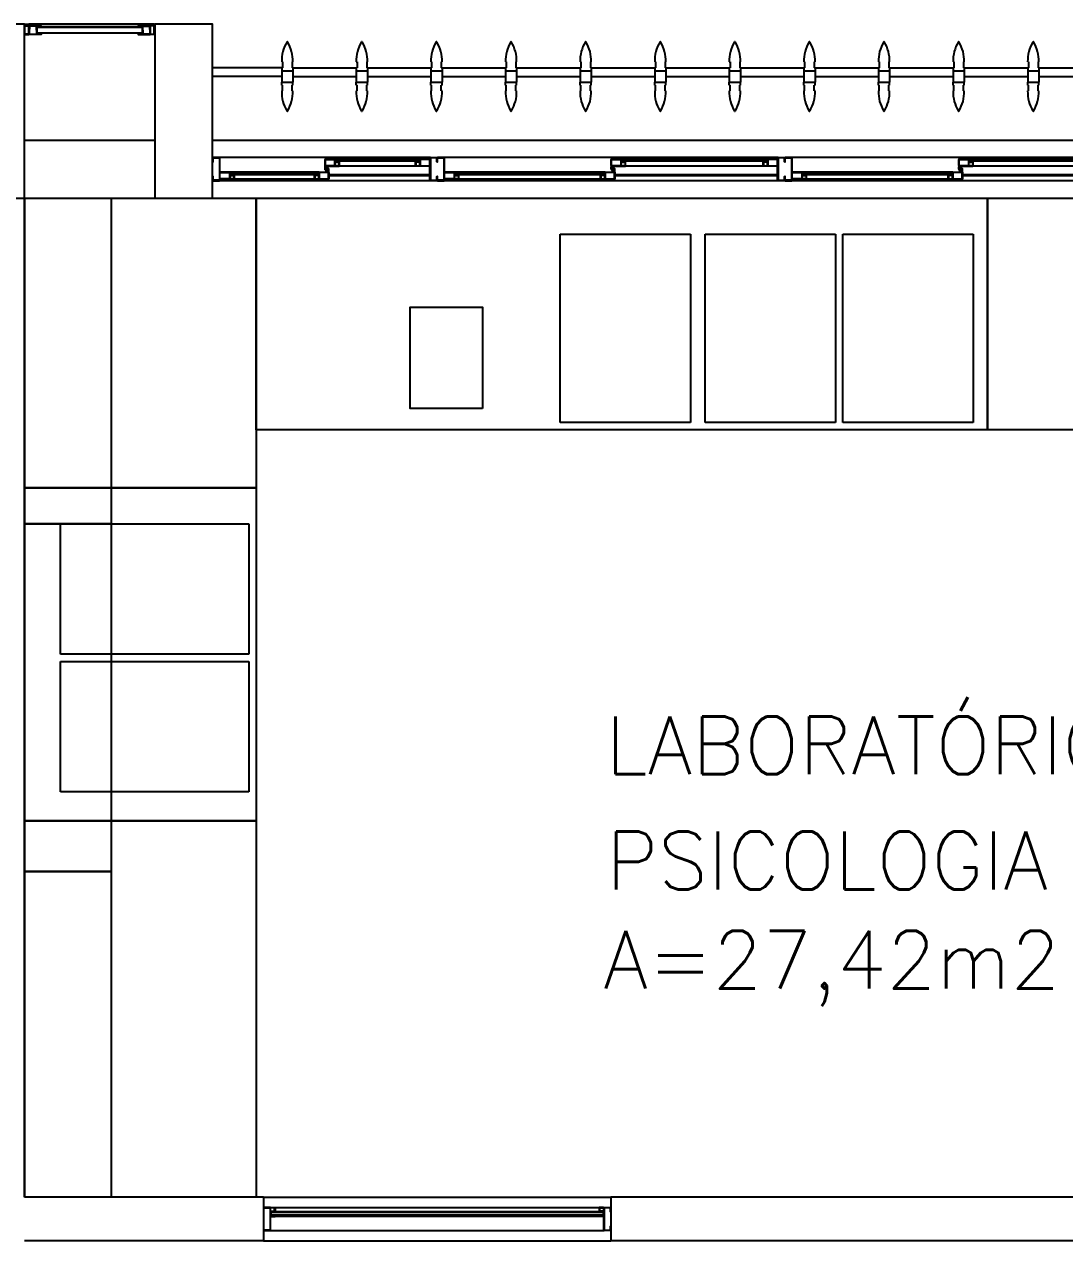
# Model space of a CAD drawing. Header units: millimetres. Extents: x 2128 to 2646, y 1972 to 2207.
# Drawn here: x 2310.811 to 2314.402, y 2021.765 to 2025.965 of the extents above; entities that cross this region are included whole.
import ezdxf

# ---------------------------------------------------------------- set-up
doc = ezdxf.new("R2010")
doc.units = ezdxf.units.MM
doc.linetypes.add('HIDDEN2', pattern=[4.7625, 3.175, -1.5875])
for name, color, linetype in [('AM-PROJEÇÃO', 1, 'HIDDEN2'), ('AR-ALV', 2, 'Continuous'), ('AR-ARMÁRIOINF', 1, 'Continuous'), ('AR-ARMÁRIOSUP', 1, 'Continuous'), ('AR-BANCADAS', 1, 'Continuous'), ('AR-BRISES', 1, 'Continuous'), ('AR-ESQ', 1, 'Continuous'), ('AR-ESTC', 3, 'Continuous'), ('AR-LAY-OUT-EQUIPAMENTOS', 1, 'Continuous'), ('BC- VISTA', 1, 'Continuous'), ('BR-PAINEL', 1, 'Continuous'), ('BR-SUPORTE', 1, 'Continuous'), ('DT-ESQ-BAGUETE-C', 1, 'Continuous'), ('DT-ESQ-BAGUETE-V', 1, 'Continuous'), ('DT-ESQ-CHAPA DOBRADA-V', 1, 'Continuous'), ('DT-ESQ-MARCO-V', 1, 'Continuous'), ('DT-ESQ-PERFIL CADEIRA-C', 2, 'Continuous'), ('DT-ESQ-PERFIL CADEIRA-V', 2, 'Continuous'), ('DT-ESQ-PERFIL U SIMPLES-C', 2, 'Continuous'), ('DT-ESQ-PERFIL U-C', 2, 'Continuous'), ('DT-ESQ-PERFIL U-V', 1, 'Continuous'), ('DT-ESQ-VENEZIANA-C', 1, 'Continuous'), ('DT-ESQ-VENEZIANA-V', 1, 'Continuous'), ('DT-ESQ-VIDRO-C', 2, 'Continuous'), ('DT-TXTMOD', 1, 'Continuous'), ('TEXTO', 2, 'Continuous'), ('Área', 2, 'Continuous')]:
    doc.layers.add(name, color=color, linetype=linetype)
doc.styles.add('S10', font='simplex.shx', dxfattribs={"height": 0.1})
doc.styles.add('UNB-100', font='simplex.shx', dxfattribs={"height": 0.2})

# ---------------------------------------------------------------- blocks, each defined once
blk = doc.blocks.new('PS3')
at = {"layer": 'AM-PROJEÇÃO'}
blk.add_lwpolyline([(0.3, 0), (0.3, -1.125), (0, -1.125), (0, 0)], close=True, dxfattribs=at)
blk = doc.blocks.new('PS4')
at = {"layer": 'AM-PROJEÇÃO'}
blk.add_lwpolyline([(0.3, 0), (0.3, -1.2), (0, -1.2), (0, 0)], close=True, dxfattribs=at)
blk = doc.blocks.new('BCP10')
at = {"layer": 'BC- VISTA'}
blk.add_lwpolyline([(0.8, 0), (0.8, -1.15), (0, -1.15), (0, 0)], close=True, dxfattribs=at)
blk = doc.blocks.new('BCP07')
at = {"layer": 'BC- VISTA'}
blk.add_lwpolyline([(0.8, 0), (0.8, -1), (0, -1), (0, 0)], close=True, dxfattribs=at)
blk = doc.blocks.new('BCP12')
at = {"layer": 'BC- VISTA'}
blk.add_lwpolyline([(0.8, 0), (0.8, -1.3), (0, -1.3), (0, 0)], close=True, dxfattribs=at)
blk = doc.blocks.new('AIRG1')
at = {"layer": 'AM-PROJEÇÃO'}
blk.add_lwpolyline([(0, 0), (0.45, 0), (0.45, -0.65), (0, -0.65)], close=True, dxfattribs=at)
blk = doc.blocks.new('BCP17')
at = {"layer": 'BC- VISTA'}
blk.add_lwpolyline([(0.8, 0), (0.8, -2.325), (0, -2.325), (0, 0)], close=True, dxfattribs=at)
blk = doc.blocks.new('BCP19')
at = {"layer": 'BC- VISTA'}
blk.add_lwpolyline([(0.8, 0), (0.8, -2.525), (0, -2.525), (0, 0)], close=True, dxfattribs=at)
blk = doc.blocks.new('EF40-P')
at = {"layer": 'DT-ESQ-BAGUETE-C', "ltscale": 0.1}
for points in [[(2.61, -0.08), (2.5965, -0.08), (2.5965, -0.0785), (2.6095, -0.0785, 0.414214), (2.61, -0.078), (2.61, -0.067, 0.414214), (2.6095, -0.0665), (2.5965, -0.0665), (2.5965, -0.065), (2.61, -0.065, -0.414214), (2.6115, -0.0665), (2.6115, -0.0785, -0.414214)], [(3.1015, -0.08), (3.115, -0.08), (3.115, -0.0785), (3.102, -0.0785, -0.414214), (3.1015, -0.078), (3.1015, -0.067, -0.414214), (3.102, -0.0665), (3.115, -0.0665), (3.115, -0.065), (3.1015, -0.065, 0.414214), (3.1, -0.0665), (3.1, -0.0785, 0.414214)], [(3.81, -0.08), (3.7965, -0.08), (3.7965, -0.0785), (3.8095, -0.0785, 0.414214), (3.81, -0.078), (3.81, -0.067, 0.414214), (3.8095, -0.0665), (3.7965, -0.0665), (3.7965, -0.065), (3.81, -0.065, -0.414214), (3.8115, -0.0665), (3.8115, -0.0785, -0.414214)], [(4.3015, -0.08), (4.315, -0.08), (4.315, -0.0785), (4.302, -0.0785, -0.414214), (4.3015, -0.078), (4.3015, -0.067, -0.414214), (4.302, -0.0665), (4.315, -0.0665), (4.315, -0.065), (4.3015, -0.065, 0.414214), (4.3, -0.0665), (4.3, -0.0785, 0.414214)], [(4.7975, -0.08), (4.784, -0.08), (4.784, -0.0785), (4.797, -0.0785, 0.414214), (4.7975, -0.078), (4.7975, -0.067, 0.414214), (4.797, -0.0665), (4.784, -0.0665), (4.784, -0.065), (4.7975, -0.065, -0.414214), (4.799, -0.0665), (4.799, -0.0785, -0.414214)], [(5.0765, -0.08), (5.09, -0.08), (5.09, -0.0785), (5.077, -0.0785, -0.414214), (5.0765, -0.078), (5.0765, -0.067, -0.414214), (5.077, -0.0665), (5.09, -0.0665), (5.09, -0.065), (5.0765, -0.065, 0.414214), (5.075, -0.0665), (5.075, -0.0785, 0.414214)], [(2.5265, -0.125), (2.54, -0.125), (2.54, -0.1235), (2.527, -0.1235, -0.414214), (2.5265, -0.123), (2.5265, -0.112, -0.414214), (2.527, -0.1115), (2.54, -0.1115), (2.54, -0.11), (2.5265, -0.11, 0.414214), (2.525, -0.1115), (2.525, -0.1235, 0.414214)], [(3.2485, -0.125), (3.235, -0.125), (3.235, -0.1235), (3.248, -0.1235, 0.414214), (3.2485, -0.123), (3.2485, -0.112, 0.414214), (3.248, -0.1115), (3.235, -0.1115), (3.235, -0.11), (3.2485, -0.11, -0.414214), (3.25, -0.1115), (3.25, -0.1235, -0.414214)], [(3.7265, -0.125), (3.74, -0.125), (3.74, -0.1235), (3.727, -0.1235, -0.414214), (3.7265, -0.123), (3.7265, -0.112, -0.414214), (3.727, -0.1115), (3.74, -0.1115), (3.74, -0.11), (3.7265, -0.11, 0.414214), (3.725, -0.1115), (3.725, -0.1235, 0.414214)], [(4.4485, -0.125), (4.435, -0.125), (4.435, -0.1235), (4.448, -0.1235, 0.414214), (4.4485, -0.123), (4.4485, -0.112, 0.414214), (4.448, -0.1115), (4.435, -0.1115), (4.435, -0.11), (4.4485, -0.11, -0.414214), (4.45, -0.1115), (4.45, -0.1235, -0.414214)], [(4.714, -0.125), (4.7275, -0.125), (4.7275, -0.1235), (4.7145, -0.1235, -0.414214), (4.714, -0.123), (4.714, -0.112, -0.414214), (4.7145, -0.1115), (4.7275, -0.1115), (4.7275, -0.11), (4.714, -0.11, 0.414214), (4.7125, -0.1115), (4.7125, -0.1235, 0.414214)]]:
    blk.add_lwpolyline(points, format="xyb", close=True, dxfattribs=at)
at = {"layer": 'DT-ESQ-BAGUETE-V', "ltscale": 0.1}
for p, q in [((2.61, -0.065), (3.1015, -0.065)), ((3.81, -0.065), (4.3015, -0.065)), ((4.7975, -0.065), (5.0765, -0.065)), ((2.0485, -0.11), (2.5265, -0.11)), ((3.2485, -0.11), (3.7265, -0.11)), ((4.4485, -0.11), (4.714, -0.11))]:
    blk.add_line(p, q, dxfattribs=at)
at = {"layer": 'DT-ESQ-CHAPA DOBRADA-V', "ltscale": 0.1}
for p, q in [((2, -0.077), (2.5615, -0.077)), ((2, -0.08), (2.5615, -0.08)), ((3.2, -0.077), (3.7615, -0.077)), ((3.2, -0.08), (3.7615, -0.08)), ((4.4, -0.077), (4.749, -0.077)), ((4.4, -0.08), (4.749, -0.08))]:
    blk.add_line(p, q, dxfattribs=at)
at = {"layer": 'DT-ESQ-PERFIL CADEIRA-C', "ltscale": 0.1}
for p, q in [((2.5635, -0.0885), (2.61, -0.0885)), ((3.15, -0.0885), (3.1015, -0.0885)), ((3.7635, -0.0885), (3.81, -0.0885)), ((4.35, -0.0885), (4.3015, -0.0885)), ((4.751, -0.0885), (4.7975, -0.0885)), ((5.125, -0.0885), (5.0765, -0.0885)), ((2.573, -0.1335), (2.5265, -0.1335)), ((3.2, -0.1335), (3.2485, -0.1335)), ((3.773, -0.1335), (3.7265, -0.1335)), ((4.4, -0.1335), (4.4485, -0.1335)), ((4.7605, -0.1335), (4.714, -0.1335))]:
    blk.add_line(p, q, dxfattribs=at)
for points in [[(2.61, -0.087, -1), (2.61, -0.09), (2.5635, -0.09, -0.414214), (2.5615, -0.088), (2.5615, -0.067, -0.414214), (2.5635, -0.065), (2.595, -0.065, -0.414214), (2.5965, -0.0665), (2.5965, -0.087)], [(2.5965, -0.0885, -0.198913), (2.5954, -0.0881, -0.198913), (2.595, -0.087), (2.595, -0.067, 0.414214), (2.5945, -0.0665), (2.5635, -0.0665, 0.414214), (2.563, -0.067), (2.563, -0.088, 0.414214), (2.5635, -0.0885)], [(3.1015, -0.09), (3.15, -0.09), (3.15, -0.0885), (3.115, -0.0885, 0.198912), (3.1161, -0.0881, 0.198913), (3.1165, -0.087), (3.1165, -0.067, -0.414214), (3.117, -0.0665), (3.15, -0.0665), (3.15, -0.065), (3.1165, -0.065, 0.414214), (3.115, -0.0665), (3.115, -0.0785), (3.115, -0.08), (3.115, -0.087), (3.1015, -0.087, 1)], [(3.81, -0.087, -1), (3.81, -0.09), (3.7635, -0.09, -0.414214), (3.7615, -0.088), (3.7615, -0.067, -0.414214), (3.7635, -0.065), (3.795, -0.065, -0.414214), (3.7965, -0.0665), (3.7965, -0.087)], [(3.7965, -0.0885, -0.198913), (3.7954, -0.0881, -0.198913), (3.795, -0.087), (3.795, -0.067, 0.414214), (3.7945, -0.0665), (3.7635, -0.0665, 0.414214), (3.763, -0.067), (3.763, -0.088, 0.414214), (3.7635, -0.0885)], [(4.3015, -0.09), (4.35, -0.09), (4.35, -0.0885), (4.315, -0.0885, 0.198912), (4.3161, -0.0881, 0.198913), (4.3165, -0.087), (4.3165, -0.067, -0.414214), (4.317, -0.0665), (4.35, -0.0665), (4.35, -0.065), (4.3165, -0.065, 0.414214), (4.315, -0.0665), (4.315, -0.0785), (4.315, -0.08), (4.315, -0.087), (4.3015, -0.087, 1)], [(4.7975, -0.087, -1), (4.7975, -0.09), (4.751, -0.09, -0.414214), (4.749, -0.088), (4.749, -0.067, -0.414214), (4.751, -0.065), (4.7825, -0.065, -0.414214), (4.784, -0.0665), (4.784, -0.087)], [(4.784, -0.0885, -0.198913), (4.7829, -0.0881, -0.198913), (4.7825, -0.087), (4.7825, -0.067, 0.414214), (4.782, -0.0665), (4.751, -0.0665, 0.414214), (4.7505, -0.067), (4.7505, -0.088, 0.414214), (4.751, -0.0885)], [(5.0765, -0.09), (5.125, -0.09), (5.125, -0.0885), (5.09, -0.0885, 0.198912), (5.0911, -0.0881, 0.198913), (5.0915, -0.087), (5.0915, -0.067, -0.414214), (5.092, -0.0665), (5.125, -0.0665), (5.125, -0.065), (5.0915, -0.065, 0.414214), (5.09, -0.0665), (5.09, -0.0785), (5.09, -0.08), (5.09, -0.087), (5.0765, -0.087, 1)], [(2.5265, -0.132, 1), (2.5265, -0.135), (2.573, -0.135, 0.414214), (2.575, -0.133), (2.575, -0.112, 0.414214), (2.573, -0.11), (2.5415, -0.11, 0.414214), (2.54, -0.1115), (2.54, -0.132)], [(2.54, -0.1335, 0.198913), (2.5411, -0.1331, 0.198913), (2.5415, -0.132), (2.5415, -0.112, -0.414214), (2.542, -0.1115), (2.573, -0.1115, -0.414214), (2.5735, -0.112), (2.5735, -0.133, -0.414214), (2.573, -0.1335)], [(3.2485, -0.135), (3.2, -0.135), (3.2, -0.1335), (3.235, -0.1335, -0.198912), (3.2339, -0.1331, -0.198913), (3.2335, -0.132), (3.2335, -0.112, 0.414214), (3.233, -0.1115), (3.2, -0.1115), (3.2, -0.11), (3.2335, -0.11, -0.414214), (3.235, -0.1115), (3.235, -0.1235), (3.235, -0.125), (3.235, -0.132), (3.2485, -0.132, -1)], [(3.7265, -0.132, 1), (3.7265, -0.135), (3.773, -0.135, 0.414214), (3.775, -0.133), (3.775, -0.112, 0.414214), (3.773, -0.11), (3.7415, -0.11, 0.414214), (3.74, -0.1115), (3.74, -0.132)], [(3.74, -0.1335, 0.198913), (3.7411, -0.1331, 0.198913), (3.7415, -0.132), (3.7415, -0.112, -0.414214), (3.742, -0.1115), (3.773, -0.1115, -0.414214), (3.7735, -0.112), (3.7735, -0.133, -0.414214), (3.773, -0.1335)], [(4.4485, -0.135), (4.4, -0.135), (4.4, -0.1335), (4.435, -0.1335, -0.198912), (4.4339, -0.1331, -0.198913), (4.4335, -0.132), (4.4335, -0.112, 0.414214), (4.433, -0.1115), (4.4, -0.1115), (4.4, -0.11), (4.4335, -0.11, -0.414214), (4.435, -0.1115), (4.435, -0.1235), (4.435, -0.125), (4.435, -0.132), (4.4485, -0.132, -1)], [(4.714, -0.132, 1), (4.714, -0.135), (4.7605, -0.135, 0.414214), (4.7625, -0.133), (4.7625, -0.112, 0.414214), (4.7605, -0.11), (4.729, -0.11, 0.414214), (4.7275, -0.1115), (4.7275, -0.132)], [(4.7275, -0.1335, 0.198913), (4.7286, -0.1331, 0.198913), (4.729, -0.132), (4.729, -0.112, -0.414214), (4.7295, -0.1115), (4.7605, -0.1115, -0.414214), (4.761, -0.112), (4.761, -0.133, -0.414214), (4.7605, -0.1335)]]:
    blk.add_lwpolyline(points, format="xyb", close=True, dxfattribs=at)
at = {"layer": 'DT-ESQ-PERFIL CADEIRA-V', "ltscale": 0.1}
for p, q in [((2.595, -0.09), (3.1015, -0.09)), ((3.795, -0.09), (4.3015, -0.09)), ((4.7825, -0.09), (5.0765, -0.09)), ((2.0485, -0.135), (2.5265, -0.135)), ((3.2485, -0.135), (3.7265, -0.135)), ((4.4485, -0.135), (4.714, -0.135))]:
    blk.add_line(p, q, dxfattribs=at)
at = {"layer": 'DT-ESQ-PERFIL U SIMPLES-C', "ltscale": 0.1}
for points in [[(2.5635, -0.102), (2.5715, -0.102), (2.5715, -0.1005), (2.5635, -0.1005, -0.414214), (2.563, -0.1), (2.563, -0.092, -0.414214), (2.5635, -0.0915), (2.5715, -0.0915), (2.5715, -0.09), (2.5635, -0.09, 0.414214), (2.5615, -0.092), (2.5615, -0.1, 0.414214)], [(2.573, -0.098), (2.565, -0.098), (2.565, -0.0995), (2.573, -0.0995, -0.414214), (2.5735, -0.1), (2.5735, -0.108, -0.414214), (2.573, -0.1085), (2.565, -0.1085), (2.565, -0.11), (2.573, -0.11, 0.414214), (2.575, -0.108), (2.575, -0.1, 0.414214)], [(3.7635, -0.102), (3.7715, -0.102), (3.7715, -0.1005), (3.7635, -0.1005, -0.414214), (3.763, -0.1), (3.763, -0.092, -0.414214), (3.7635, -0.0915), (3.7715, -0.0915), (3.7715, -0.09), (3.7635, -0.09, 0.414214), (3.7615, -0.092), (3.7615, -0.1, 0.414214)], [(3.773, -0.098), (3.765, -0.098), (3.765, -0.0995), (3.773, -0.0995, -0.414214), (3.7735, -0.1), (3.7735, -0.108, -0.414214), (3.773, -0.1085), (3.765, -0.1085), (3.765, -0.11), (3.773, -0.11, 0.414214), (3.775, -0.108), (3.775, -0.1, 0.414214)], [(4.751, -0.102), (4.759, -0.102), (4.759, -0.1005), (4.751, -0.1005, -0.414214), (4.7505, -0.1), (4.7505, -0.092, -0.414214), (4.751, -0.0915), (4.759, -0.0915), (4.759, -0.09), (4.751, -0.09, 0.414214), (4.749, -0.092), (4.749, -0.1, 0.414214)], [(4.7605, -0.098), (4.7525, -0.098), (4.7525, -0.0995), (4.7605, -0.0995, -0.414214), (4.761, -0.1), (4.761, -0.108, -0.414214), (4.7605, -0.1085), (4.7525, -0.1085), (4.7525, -0.11), (4.7605, -0.11, 0.414214), (4.7625, -0.108), (4.7625, -0.1, 0.414214)]]:
    blk.add_lwpolyline(points, format="xyb", close=True, dxfattribs=at)
at = {"layer": 'DT-ESQ-PERFIL U-C', "ltscale": 0.1}
for points in [[(3.175, -0.0615, 0.414214), (3.1735, -0.06), (3.1515, -0.06, 0.414214), (3.15, -0.0615), (3.15, -0.1385, 0.414214), (3.1515, -0.14), (3.1735, -0.14, 0.414214), (3.175, -0.1385), (3.175, -0.125), (3.1735, -0.125), (3.1735, -0.138, -0.414214), (3.173, -0.1385), (3.152, -0.1385, -0.414214), (3.1515, -0.138), (3.1515, -0.062, -0.414214), (3.152, -0.0615), (3.173, -0.0615, -0.414214), (3.1735, -0.062), (3.1735, -0.075), (3.175, -0.075)], [(3.175, -0.0615, -0.414214), (3.1765, -0.06), (3.1985, -0.06, -0.414214), (3.2, -0.0615), (3.2, -0.1385, -0.414214), (3.1985, -0.14), (3.1765, -0.14, -0.414214), (3.175, -0.1385), (3.175, -0.125), (3.1765, -0.125), (3.1765, -0.138, 0.414214), (3.177, -0.1385), (3.198, -0.1385, 0.414214), (3.1985, -0.138), (3.1985, -0.062, 0.414214), (3.198, -0.0615), (3.177, -0.0615, 0.414214), (3.1765, -0.062), (3.1765, -0.075), (3.175, -0.075)], [(4.375, -0.0615, 0.414214), (4.3735, -0.06), (4.3515, -0.06, 0.414214), (4.35, -0.0615), (4.35, -0.1385, 0.414214), (4.3515, -0.14), (4.3735, -0.14, 0.414214), (4.375, -0.1385), (4.375, -0.125), (4.3735, -0.125), (4.3735, -0.138, -0.414214), (4.373, -0.1385), (4.352, -0.1385, -0.414214), (4.3515, -0.138), (4.3515, -0.062, -0.414214), (4.352, -0.0615), (4.373, -0.0615, -0.414214), (4.3735, -0.062), (4.3735, -0.075), (4.375, -0.075)], [(4.375, -0.0615, -0.414214), (4.3765, -0.06), (4.3985, -0.06, -0.414214), (4.4, -0.0615), (4.4, -0.1385, -0.414214), (4.3985, -0.14), (4.3765, -0.14, -0.414214), (4.375, -0.1385), (4.375, -0.125), (4.3765, -0.125), (4.3765, -0.138, 0.414214), (4.377, -0.1385), (4.398, -0.1385, 0.414214), (4.3985, -0.138), (4.3985, -0.062, 0.414214), (4.398, -0.0615), (4.377, -0.0615, 0.414214), (4.3765, -0.062), (4.3765, -0.075), (4.375, -0.075)], [(5.15, -0.0615, 0.414214), (5.1485, -0.06), (5.1265, -0.06, 0.414214), (5.125, -0.0615), (5.125, -0.1385, 0.414214), (5.1265, -0.14), (5.1485, -0.14, 0.414214), (5.15, -0.1385), (5.15, -0.125), (5.1485, -0.125), (5.1485, -0.138, -0.414214), (5.148, -0.1385), (5.127, -0.1385, -0.414214), (5.1265, -0.138), (5.1265, -0.062, -0.414214), (5.127, -0.0615), (5.148, -0.0615, -0.414214), (5.1485, -0.062), (5.1485, -0.075), (5.15, -0.075)]]:
    blk.add_lwpolyline(points, format="xyb", close=True, dxfattribs=at)
at = {"layer": 'DT-ESQ-PERFIL U-V', "ltscale": 0.1}
for p, q in [((1.9985, -0.06), (3.1515, -0.06)), ((3.1985, -0.06), (4.3515, -0.06)), ((4.3985, -0.06), (5.1265, -0.06)), ((1.9985, -0.14), (3.1515, -0.14)), ((3.1985, -0.14), (4.3515, -0.14)), ((4.3985, -0.14), (5.1265, -0.14))]:
    blk.add_line(p, q, dxfattribs=at)
at = {"layer": 'DT-ESQ-VIDRO-C', "ltscale": 0.1}
for points in [[(3.1125, -0.085), (3.1125, -0.082), (2.599, -0.082), (2.599, -0.085)], [(4.3125, -0.085), (4.3125, -0.082), (3.799, -0.082), (3.799, -0.085)], [(5.0875, -0.085), (5.0875, -0.082), (4.7865, -0.082), (4.7865, -0.085)], [(2.038, -0.13), (2.038, -0.127), (2.537, -0.127), (2.537, -0.13)], [(3.238, -0.13), (3.238, -0.127), (3.737, -0.127), (3.737, -0.13)], [(4.438, -0.13), (4.438, -0.127), (4.7245, -0.127), (4.7245, -0.13)]]:
    blk.add_lwpolyline(points, close=True, dxfattribs=at)
at = {"layer": 'DT-TXTMOD', "ltscale": 0.1, "style": 'S10', "flags": 3}
for tag, p in [('M01', (0.025, -0.28)), ('M02', (0.3253, -0.28)), ('M03', (0.627, -0.28)), ('M04', (0.9288, -0.28)), ('M05', (1.2306, -0.28)), ('M06', (1.5323, -0.28)), ('M07', (1.8341, -0.28)), ('M08', (2.1359, -0.28)), ('M09', (2.4376, -0.28)), ('M10', (2.7394, -0.28)), ('M11', (3.0412, -0.28)), ('M12', (3.3429, -0.28)), ('M13', (3.6447, -0.28)), ('M14', (3.9464, -0.28)), ('M15', (4.2482, -0.28)), ('M16', (4.55, -0.28)), ('M17', (4.8517, -0.28))]:
    blk.add_attdef(tag, p, '', height=0.1, dxfattribs=at)
blk = doc.blocks.new('EF05-P')
at = {"layer": 'DT-ESQ-BAGUETE-C', "ltscale": 0.1}
for points in [[(0.039, -0.05), (0.0255, -0.05), (0.0255, -0.0485), (0.039, -0.0485), (0.039, -0.0365), (0.0255, -0.0365), (0.0255, -0.035), (0.039, -0.035, -0.414214), (0.0405, -0.0365), (0.0405, -0.0485, -0.414214)], [(1.161, -0.05), (1.1745, -0.05), (1.1745, -0.0485), (1.161, -0.0485), (1.161, -0.0365), (1.1745, -0.0365), (1.1745, -0.035), (1.161, -0.035, 0.414214), (1.1595, -0.0365), (1.1595, -0.0485, 0.414214)]]:
    blk.add_lwpolyline(points, format="xyb", close=True, dxfattribs=at)
at = {"layer": 'DT-ESQ-BAGUETE-V', "ltscale": 0.1}
blk.add_line((1.161, -0.05), (0.039, -0.05), dxfattribs=at)
at = {"layer": 'DT-ESQ-CHAPA DOBRADA-V', "ltscale": 0.1}
blk.add_line((1.16, -0.067), (0.04, -0.067), dxfattribs=at)
at = {"layer": 'DT-ESQ-MARCO-V', "ltscale": 0.1}
for p, q in [((0.0235, -0.035), (1.1765, -0.035)), ((0.0235, -0.115), (1.1765, -0.115))]:
    blk.add_line(p, q, dxfattribs=at)
at = {"layer": 'DT-ESQ-PERFIL U-C', "ltscale": 0.1}
for points in [[(0.025, -0.0655), (0.025, -0.0655, 0.414214), (0.0235, -0.067), (0.0235, -0.1135), (0.0015, -0.1135), (0.0015, -0.1), (0, -0.1), (0, -0.1135, 0.414214), (0.0015, -0.115), (0.0235, -0.115, 0.414214), (0.025, -0.1135), (0.025, -0.067), (0.04, -0.067, 1), (0.04, -0.064), (0.025, -0.064), (0.025, -0.0365, 0.414214), (0.0235, -0.035), (0.0015, -0.035, 0.414214), (0, -0.0365), (0, -0.05), (0.0015, -0.05), (0.0015, -0.0365), (0.0235, -0.0365), (0.0235, -0.064, 0.414214), (0.025, -0.0655), (0.04, -0.0655)], [(1.175, -0.0655), (1.175, -0.0655, -0.414214), (1.1765, -0.067), (1.1765, -0.1135), (1.1985, -0.1135), (1.1985, -0.1), (1.2, -0.1), (1.2, -0.1135, -0.414214), (1.1985, -0.115), (1.1765, -0.115, -0.414214), (1.175, -0.1135), (1.175, -0.067), (1.16, -0.067, -1), (1.16, -0.064), (1.175, -0.064), (1.175, -0.0365, -0.414214), (1.1765, -0.035), (1.1985, -0.035, -0.414214), (1.2, -0.0365), (1.2, -0.05), (1.1985, -0.05), (1.1985, -0.0365), (1.1765, -0.0365), (1.1765, -0.064, -0.414214), (1.175, -0.0655), (1.16, -0.0655)]]:
    blk.add_lwpolyline(points, format="xyb", dxfattribs=at)
at = {"layer": 'DT-ESQ-VIDRO-C', "ltscale": 0.1}
blk.add_lwpolyline([(0.027, -0.062), (0.027, -0.052), (1.173, -0.052), (1.173, -0.062)], close=True, dxfattribs=at)
at = {"layer": 'DT-TXTMOD', "ltscale": 0.1, "style": 'S10', "flags": 3}
blk.add_attdef('EF05', (0.05, 0), '', height=0.1, dxfattribs=at)
blk = doc.blocks.new('BR-MODULO8')
at = {"layer": 'BR-PAINEL'}
for p, q in [((-4.9117, 0.27), (-4.9092, 0.27)), ((-4.9092, 0.27), (-4.9092, 0.25)), ((-4.8758, 0.27), (-4.8758, 0.25)), ((-4.8733, 0.27), (-4.8758, 0.27)), ((-4.6542, 0.27), (-4.6517, 0.27)), ((-4.6517, 0.27), (-4.6517, 0.25)), ((-4.6183, 0.27), (-4.6183, 0.25)), ((-4.6158, 0.27), (-4.6183, 0.27)), ((-4.3967, 0.27), (-4.3942, 0.27)), ((-4.3942, 0.27), (-4.3942, 0.25)), ((-4.3608, 0.27), (-4.3608, 0.25)), ((-4.3583, 0.27), (-4.3608, 0.27)), ((-4.1392, 0.27), (-4.1367, 0.27)), ((-4.1367, 0.27), (-4.1367, 0.25)), ((-4.1033, 0.27), (-4.1033, 0.25)), ((-4.1008, 0.27), (-4.1033, 0.27)), ((-3.8817, 0.27), (-3.8792, 0.27)), ((-3.8792, 0.27), (-3.8792, 0.25)), ((-3.8458, 0.27), (-3.8458, 0.25)), ((-3.8433, 0.27), (-3.8458, 0.27)), ((-3.6242, 0.27), (-3.6217, 0.27)), ((-3.6217, 0.27), (-3.6217, 0.25)), ((-3.5883, 0.27), (-3.5883, 0.25)), ((-3.5858, 0.27), (-3.5883, 0.27)), ((-3.3667, 0.27), (-3.3642, 0.27)), ((-3.3642, 0.27), (-3.3642, 0.25)), ((-3.3308, 0.27), (-3.3308, 0.25)), ((-3.3283, 0.27), (-3.3308, 0.27)), ((-3.1092, 0.27), (-3.1067, 0.27)), ((-3.1067, 0.27), (-3.1067, 0.25)), ((-3.0733, 0.27), (-3.0733, 0.25)), ((-3.0708, 0.27), (-3.0733, 0.27)), ((-2.8517, 0.27), (-2.8492, 0.27)), ((-2.8492, 0.27), (-2.8492, 0.25)), ((-2.8158, 0.27), (-2.8158, 0.25)), ((-2.8133, 0.27), (-2.8158, 0.27)), ((-2.5942, 0.27), (-2.5917, 0.27)), ((-2.5917, 0.27), (-2.5917, 0.25)), ((-2.5583, 0.27), (-2.5583, 0.25)), ((-2.5558, 0.27), (-2.5583, 0.27)), ((-2.3367, 0.27), (-2.3342, 0.27)), ((-2.3342, 0.27), (-2.3342, 0.25)), ((-2.3008, 0.27), (-2.3008, 0.25)), ((-2.2983, 0.27), (-2.3008, 0.27)), ((-4.9117, 0.25), (-4.9117, 0.24)), ((-4.9117, 0.25), (-4.9092, 0.25)), ((-4.9117, 0.24), (-4.8733, 0.24)), ((-4.9117, 0.24), (-4.9117, 0.2)), ((-4.8733, 0.25), (-4.8758, 0.25)), ((-4.8733, 0.25), (-4.8733, 0.24)), ((-4.8733, 0.24), (-4.8733, 0.2)), ((-4.6542, 0.25), (-4.6542, 0.24)), ((-4.6542, 0.25), (-4.6517, 0.25)), ((-4.6542, 0.24), (-4.6158, 0.24)), ((-4.6542, 0.24), (-4.6542, 0.2)), ((-4.6158, 0.25), (-4.6183, 0.25)), ((-4.6158, 0.25), (-4.6158, 0.24)), ((-4.6158, 0.24), (-4.6158, 0.2)), ((-4.3967, 0.25), (-4.3967, 0.24)), ((-4.3967, 0.25), (-4.3942, 0.25)), ((-4.3967, 0.24), (-4.3583, 0.24)), ((-4.3967, 0.24), (-4.3967, 0.2)), ((-4.3583, 0.25), (-4.3608, 0.25)), ((-4.3583, 0.25), (-4.3583, 0.24)), ((-4.3583, 0.24), (-4.3583, 0.2)), ((-4.1392, 0.25), (-4.1392, 0.24)), ((-4.1392, 0.25), (-4.1367, 0.25)), ((-4.1392, 0.24), (-4.1008, 0.24)), ((-4.1392, 0.24), (-4.1392, 0.2)), ((-4.1008, 0.25), (-4.1033, 0.25)), ((-4.1008, 0.25), (-4.1008, 0.24)), ((-4.1008, 0.24), (-4.1008, 0.2)), ((-3.8817, 0.25), (-3.8817, 0.24)), ((-3.8817, 0.25), (-3.8792, 0.25)), ((-3.8817, 0.24), (-3.8433, 0.24)), ((-3.8817, 0.24), (-3.8817, 0.2)), ((-3.8433, 0.25), (-3.8458, 0.25)), ((-3.8433, 0.25), (-3.8433, 0.24)), ((-3.8433, 0.24), (-3.8433, 0.2)), ((-3.6242, 0.25), (-3.6242, 0.24)), ((-3.6242, 0.25), (-3.6217, 0.25)), ((-3.6242, 0.24), (-3.5858, 0.24)), ((-3.6242, 0.24), (-3.6242, 0.2)), ((-3.5858, 0.25), (-3.5883, 0.25)), ((-3.5858, 0.25), (-3.5858, 0.24)), ((-3.5858, 0.24), (-3.5858, 0.2)), ((-3.3667, 0.25), (-3.3667, 0.24)), ((-3.3667, 0.25), (-3.3642, 0.25)), ((-3.3667, 0.24), (-3.3283, 0.24)), ((-3.3667, 0.24), (-3.3667, 0.2)), ((-3.3283, 0.25), (-3.3308, 0.25)), ((-3.3283, 0.25), (-3.3283, 0.24)), ((-3.3283, 0.24), (-3.3283, 0.2)), ((-3.1092, 0.25), (-3.1092, 0.24)), ((-3.1092, 0.25), (-3.1067, 0.25)), ((-3.1092, 0.24), (-3.0708, 0.24)), ((-3.1092, 0.24), (-3.1092, 0.2)), ((-3.0708, 0.25), (-3.0733, 0.25)), ((-3.0708, 0.25), (-3.0708, 0.24)), ((-3.0708, 0.24), (-3.0708, 0.2)), ((-2.8517, 0.25), (-2.8517, 0.24)), ((-2.8517, 0.25), (-2.8492, 0.25)), ((-2.8517, 0.24), (-2.8133, 0.24)), ((-2.8517, 0.24), (-2.8517, 0.2)), ((-2.8133, 0.25), (-2.8158, 0.25)), ((-2.8133, 0.25), (-2.8133, 0.24)), ((-2.8133, 0.24), (-2.8133, 0.2)), ((-2.5942, 0.25), (-2.5942, 0.24)), ((-2.5942, 0.25), (-2.5917, 0.25)), ((-2.5942, 0.24), (-2.5558, 0.24)), ((-2.5942, 0.24), (-2.5942, 0.2)), ((-2.5558, 0.25), (-2.5583, 0.25)), ((-2.5558, 0.25), (-2.5558, 0.24)), ((-2.5558, 0.24), (-2.5558, 0.2)), ((-2.3367, 0.25), (-2.3367, 0.24)), ((-2.3367, 0.25), (-2.3342, 0.25)), ((-2.3367, 0.24), (-2.2983, 0.24)), ((-2.3367, 0.24), (-2.3367, 0.2)), ((-2.2983, 0.25), (-2.3008, 0.25)), ((-2.2983, 0.25), (-2.2983, 0.24)), ((-2.2983, 0.24), (-2.2983, 0.2)), ((-4.9117, 0.2), (-4.8733, 0.2)), ((-4.9117, 0.19), (-4.9117, 0.2)), ((-4.9117, 0.19), (-4.9092, 0.19)), ((-4.9117, 0.17), (-4.9092, 0.17)), ((-4.9092, 0.17), (-4.9092, 0.19)), ((-4.8733, 0.19), (-4.8758, 0.19)), ((-4.8758, 0.17), (-4.8758, 0.19)), ((-4.8733, 0.17), (-4.8758, 0.17)), ((-4.8733, 0.19), (-4.8733, 0.2)), ((-4.6542, 0.2), (-4.6158, 0.2)), ((-4.6542, 0.19), (-4.6542, 0.2)), ((-4.6542, 0.19), (-4.6517, 0.19)), ((-4.6542, 0.17), (-4.6517, 0.17)), ((-4.6517, 0.17), (-4.6517, 0.19)), ((-4.6158, 0.19), (-4.6183, 0.19)), ((-4.6183, 0.17), (-4.6183, 0.19)), ((-4.6158, 0.17), (-4.6183, 0.17)), ((-4.6158, 0.19), (-4.6158, 0.2)), ((-4.3967, 0.2), (-4.3583, 0.2)), ((-4.3967, 0.19), (-4.3967, 0.2)), ((-4.3967, 0.19), (-4.3942, 0.19)), ((-4.3967, 0.17), (-4.3942, 0.17)), ((-4.3942, 0.17), (-4.3942, 0.19)), ((-4.3583, 0.19), (-4.3608, 0.19)), ((-4.3608, 0.17), (-4.3608, 0.19)), ((-4.3583, 0.17), (-4.3608, 0.17)), ((-4.3583, 0.19), (-4.3583, 0.2)), ((-4.1392, 0.2), (-4.1008, 0.2)), ((-4.1392, 0.19), (-4.1392, 0.2)), ((-4.1392, 0.19), (-4.1367, 0.19)), ((-4.1392, 0.17), (-4.1367, 0.17)), ((-4.1367, 0.17), (-4.1367, 0.19)), ((-4.1008, 0.19), (-4.1033, 0.19)), ((-4.1033, 0.17), (-4.1033, 0.19)), ((-4.1008, 0.17), (-4.1033, 0.17)), ((-4.1008, 0.19), (-4.1008, 0.2)), ((-3.8817, 0.2), (-3.8433, 0.2)), ((-3.8817, 0.19), (-3.8817, 0.2)), ((-3.8817, 0.19), (-3.8792, 0.19)), ((-3.8817, 0.17), (-3.8792, 0.17)), ((-3.8792, 0.17), (-3.8792, 0.19)), ((-3.8433, 0.19), (-3.8458, 0.19)), ((-3.8458, 0.17), (-3.8458, 0.19)), ((-3.8433, 0.17), (-3.8458, 0.17)), ((-3.8433, 0.19), (-3.8433, 0.2)), ((-3.6242, 0.2), (-3.5858, 0.2)), ((-3.6242, 0.19), (-3.6242, 0.2)), ((-3.6242, 0.19), (-3.6217, 0.19)), ((-3.6242, 0.17), (-3.6217, 0.17)), ((-3.6217, 0.17), (-3.6217, 0.19)), ((-3.5858, 0.19), (-3.5883, 0.19)), ((-3.5883, 0.17), (-3.5883, 0.19)), ((-3.5858, 0.17), (-3.5883, 0.17)), ((-3.5858, 0.19), (-3.5858, 0.2)), ((-3.3667, 0.2), (-3.3283, 0.2)), ((-3.3667, 0.19), (-3.3667, 0.2)), ((-3.3667, 0.19), (-3.3642, 0.19)), ((-3.3667, 0.17), (-3.3642, 0.17)), ((-3.3642, 0.17), (-3.3642, 0.19)), ((-3.3283, 0.19), (-3.3308, 0.19)), ((-3.3308, 0.17), (-3.3308, 0.19)), ((-3.3283, 0.17), (-3.3308, 0.17)), ((-3.3283, 0.19), (-3.3283, 0.2)), ((-3.1092, 0.2), (-3.0708, 0.2)), ((-3.1092, 0.19), (-3.1092, 0.2)), ((-3.1092, 0.19), (-3.1067, 0.19)), ((-3.1092, 0.17), (-3.1067, 0.17)), ((-3.1067, 0.17), (-3.1067, 0.19)), ((-3.0708, 0.19), (-3.0733, 0.19)), ((-3.0733, 0.17), (-3.0733, 0.19)), ((-3.0708, 0.17), (-3.0733, 0.17)), ((-3.0708, 0.19), (-3.0708, 0.2)), ((-2.8517, 0.2), (-2.8133, 0.2)), ((-2.8517, 0.19), (-2.8517, 0.2)), ((-2.8517, 0.19), (-2.8492, 0.19)), ((-2.8517, 0.17), (-2.8492, 0.17)), ((-2.8492, 0.17), (-2.8492, 0.19)), ((-2.8133, 0.19), (-2.8158, 0.19)), ((-2.8158, 0.17), (-2.8158, 0.19)), ((-2.8133, 0.17), (-2.8158, 0.17)), ((-2.8133, 0.19), (-2.8133, 0.2)), ((-2.5942, 0.2), (-2.5558, 0.2)), ((-2.5942, 0.19), (-2.5942, 0.2)), ((-2.5942, 0.19), (-2.5917, 0.19)), ((-2.5942, 0.17), (-2.5917, 0.17)), ((-2.5917, 0.17), (-2.5917, 0.19)), ((-2.5558, 0.19), (-2.5583, 0.19)), ((-2.5583, 0.17), (-2.5583, 0.19)), ((-2.5558, 0.17), (-2.5583, 0.17)), ((-2.5558, 0.19), (-2.5558, 0.2)), ((-2.3367, 0.2), (-2.2983, 0.2)), ((-2.3367, 0.19), (-2.3367, 0.2)), ((-2.3367, 0.19), (-2.3342, 0.19)), ((-2.3367, 0.17), (-2.3342, 0.17)), ((-2.3342, 0.17), (-2.3342, 0.19)), ((-2.2983, 0.19), (-2.3008, 0.19)), ((-2.3008, 0.17), (-2.3008, 0.19)), ((-2.2983, 0.17), (-2.3008, 0.17)), ((-2.2983, 0.19), (-2.2983, 0.2))]:
    blk.add_line(p, q, dxfattribs=at)
for centre, radius, start, end in [((-4.7867, 0.2739), 0.1251, 148.4721, 181.772), ((-4.8925, 0.3387), 0.001, 37.1012, 142.8988), ((-4.9983, 0.2739), 0.1251, 358.228, 31.5279), ((-4.5292, 0.2739), 0.1251, 148.4721, 181.772), ((-4.635, 0.3387), 0.001, 37.1012, 142.8988), ((-4.7408, 0.2739), 0.1251, 358.228, 31.5279), ((-4.2717, 0.2739), 0.1251, 148.4721, 181.772), ((-4.3775, 0.3387), 0.001, 37.1012, 142.8988), ((-4.4833, 0.2739), 0.1251, 358.228, 31.5279), ((-4.0142, 0.2739), 0.1251, 148.4721, 181.772), ((-4.12, 0.3387), 0.001, 37.1012, 142.8988), ((-4.2258, 0.2739), 0.1251, 358.228, 31.5279), ((-3.7567, 0.2739), 0.1251, 148.4721, 181.772), ((-3.8625, 0.3387), 0.001, 37.1012, 142.8988), ((-3.9683, 0.2739), 0.1251, 358.228, 31.5279), ((-3.4992, 0.2739), 0.1251, 148.4721, 181.772), ((-3.605, 0.3387), 0.001, 37.1012, 142.8988), ((-3.7108, 0.2739), 0.1251, 358.228, 31.5279), ((-3.2417, 0.2739), 0.1251, 148.4721, 181.772), ((-3.3475, 0.3387), 0.001, 37.1012, 142.8988), ((-3.4533, 0.2739), 0.1251, 358.228, 31.5279), ((-2.9842, 0.2739), 0.1251, 148.4721, 181.772), ((-3.09, 0.3387), 0.001, 37.1012, 142.8988), ((-3.1958, 0.2739), 0.1251, 358.228, 31.5279), ((-2.7267, 0.2739), 0.1251, 148.4721, 181.772), ((-2.8325, 0.3387), 0.001, 37.1012, 142.8988), ((-2.9383, 0.2739), 0.1251, 358.228, 31.5279), ((-2.4692, 0.2739), 0.1251, 148.4721, 181.772), ((-2.575, 0.3387), 0.001, 37.1012, 142.8988), ((-2.6808, 0.2739), 0.1251, 358.228, 31.5279), ((-2.2117, 0.2739), 0.1251, 148.4721, 181.772), ((-2.3175, 0.3387), 0.001, 37.1012, 142.8988), ((-2.4233, 0.2739), 0.1251, 358.228, 31.5279), ((-4.7867, 0.1661), 0.1251, 178.228, 211.5279), ((-4.9983, 0.1661), 0.1251, 328.4721, 1.772), ((-4.5292, 0.1661), 0.1251, 178.228, 211.5279), ((-4.7408, 0.1661), 0.1251, 328.4721, 1.772), ((-4.2717, 0.1661), 0.1251, 178.228, 211.5279), ((-4.4833, 0.1661), 0.1251, 328.4721, 1.772), ((-4.0142, 0.1661), 0.1251, 178.228, 211.5279), ((-4.2258, 0.1661), 0.1251, 328.4721, 1.772), ((-3.7567, 0.1661), 0.1251, 178.228, 211.5279), ((-3.9683, 0.1661), 0.1251, 328.4721, 1.772), ((-3.4992, 0.1661), 0.1251, 178.228, 211.5279), ((-3.7108, 0.1661), 0.1251, 328.4721, 1.772), ((-3.2417, 0.1661), 0.1251, 178.228, 211.5279), ((-3.4533, 0.1661), 0.1251, 328.4721, 1.772), ((-2.9842, 0.1661), 0.1251, 178.228, 211.5279), ((-3.1958, 0.1661), 0.1251, 328.4721, 1.772), ((-2.7267, 0.1661), 0.1251, 178.228, 211.5279), ((-2.9383, 0.1661), 0.1251, 328.4721, 1.772), ((-2.4692, 0.1661), 0.1251, 178.228, 211.5279), ((-2.6808, 0.1661), 0.1251, 328.4721, 1.772), ((-2.2117, 0.1661), 0.1251, 178.228, 211.5279), ((-2.4233, 0.1661), 0.1251, 328.4721, 1.772), ((-4.8925, 0.1013), 0.001, 217.1012, 322.8988), ((-4.635, 0.1013), 0.001, 217.1012, 322.8988), ((-4.3775, 0.1013), 0.001, 217.1012, 322.8988), ((-4.12, 0.1013), 0.001, 217.1012, 322.8988), ((-3.8625, 0.1013), 0.001, 217.1012, 322.8988), ((-3.605, 0.1013), 0.001, 217.1012, 322.8988), ((-3.3475, 0.1013), 0.001, 217.1012, 322.8988), ((-3.09, 0.1013), 0.001, 217.1012, 322.8988), ((-2.8325, 0.1013), 0.001, 217.1012, 322.8988), ((-2.575, 0.1013), 0.001, 217.1012, 322.8988), ((-2.3175, 0.1013), 0.001, 217.1012, 322.8988)]:
    blk.add_arc(centre, radius, start, end, dxfattribs=at)
at = {"layer": 'BR-SUPORTE'}
for p, q in [((-4.9117, 0.25), (-5.15, 0.25)), ((-4.9117, 0.22), (-5.15, 0.22)), ((-4.8733, 0.25), (-4.6517, 0.25)), ((-4.8733, 0.22), (-4.6542, 0.22)), ((-4.6158, 0.25), (-4.3942, 0.25)), ((-4.6158, 0.22), (-4.3967, 0.22)), ((-4.3583, 0.25), (-4.1367, 0.25)), ((-4.3583, 0.22), (-4.1392, 0.22)), ((-4.1008, 0.25), (-3.8792, 0.25)), ((-4.1008, 0.22), (-3.8817, 0.22)), ((-3.8433, 0.25), (-3.6217, 0.25)), ((-3.8433, 0.22), (-3.6242, 0.22)), ((-3.5858, 0.25), (-3.3642, 0.25)), ((-3.5858, 0.22), (-3.3667, 0.22)), ((-3.3283, 0.25), (-3.1067, 0.25)), ((-3.3283, 0.22), (-3.1092, 0.22)), ((-3.0708, 0.25), (-2.8492, 0.25)), ((-3.0708, 0.22), (-2.8517, 0.22)), ((-2.8133, 0.25), (-2.5917, 0.25)), ((-2.8133, 0.22), (-2.5942, 0.22)), ((-2.5558, 0.25), (-2.3342, 0.25)), ((-2.5558, 0.22), (-2.3367, 0.22)), ((-2.2983, 0.25), (-2.0767, 0.25)), ((-2.2983, 0.22), (-2.0792, 0.22))]:
    blk.add_line(p, q, dxfattribs=at)
blk = doc.blocks.new('EF01C-P')
at = {"layer": 'DT-ESQ-BAGUETE-C', "ltscale": 0.1}
for points in [[(0.0015, 0.035), (0.015, 0.035), (0.015, 0.0335), (0.0015, 0.0335), (0.0015, 0.005), (0.015, 0.005), (0.015, 0.0035), (0.0015, 0.0035, -0.414214), (0, 0.005), (0, 0.0335, -0.414214)], [(0.4485, 0.035), (0.435, 0.035), (0.435, 0.0335), (0.4485, 0.0335), (0.4485, 0.005), (0.435, 0.005), (0.435, 0.0035), (0.4485, 0.0035, 0.414214), (0.45, 0.005), (0.45, 0.0335, 0.414214)]]:
    blk.add_lwpolyline(points, format="xyb", close=True, dxfattribs=at)
at = {"layer": 'DT-ESQ-PERFIL CADEIRA-C', "ltscale": 0.1}
for points in [[(0.01, 0.0015), (0.01, 0.003), (0.0015, 0.003, 1), (0.0015, 0), (0.015, 0, 0.414214), (0.0165, 0.0015), (0.0165, 0.0335), (0.043, 0.0335)], [(0.043, 0.0065), (0.018, 0.0065), (0.018, 0.0165), (0.0165, 0.0165), (0.0165, 0.0065, 0.414214), (0.018, 0.005), (0.043, 0.005), (0.0565, 0.005, 1), (0.0565, 0.008), (0.043, 0.008), (0.043, 0.02), (0.043, 0.032), (0.0565, 0.032, 1), (0.0565, 0.035), (0.043, 0.035), (0.0165, 0.035, 0.414214), (0.015, 0.0335), (0.015, 0.0015), (0.0015, 0.0015)], [(0.0415, 0.02), (0.0415, 0.032, -0.414214), (0.043, 0.0335), (0.0565, 0.0335)], [(0.0415, 0.02), (0.0415, 0.008, 0.414214), (0.043, 0.0065), (0.0565, 0.0065)], [(0.407, 0.0065), (0.432, 0.0065), (0.432, 0.0165), (0.4335, 0.0165), (0.4335, 0.0065, -0.414214), (0.432, 0.005), (0.407, 0.005), (0.3935, 0.005, -1), (0.3935, 0.008), (0.407, 0.008), (0.407, 0.02), (0.407, 0.032), (0.3935, 0.032, -1), (0.3935, 0.035), (0.407, 0.035), (0.4335, 0.035, -0.414214), (0.435, 0.0335), (0.435, 0.0015), (0.4485, 0.0015)], [(0.4085, 0.02), (0.4085, 0.032, 0.414214), (0.407, 0.0335), (0.3935, 0.0335)], [(0.4085, 0.02), (0.4085, 0.008, -0.414214), (0.407, 0.0065), (0.3935, 0.0065)], [(0.44, 0.0015), (0.44, 0.003), (0.4485, 0.003, -1), (0.4485, 0), (0.435, 0, -0.414214), (0.4335, 0.0015), (0.4335, 0.0335), (0.407, 0.0335)]]:
    blk.add_lwpolyline(points, format="xyb", dxfattribs=at)
at = {"layer": 'DT-ESQ-PERFIL CADEIRA-V', "ltscale": 0.1}
blk.add_line((0.015, 0), (0.435, 0), dxfattribs=at)
at = {"layer": 'DT-ESQ-VENEZIANA-C', "ltscale": 0.1}
for p, q in [((0.043, 0.0105), (0.407, 0.0105)), ((0.043, 0.009), (0.407, 0.009))]:
    blk.add_line(p, q, dxfattribs=at)
at = {"layer": 'DT-ESQ-VENEZIANA-V', "ltscale": 0.1}
blk.add_line((0.043, 0.031), (0.407, 0.031), dxfattribs=at)
at = {"layer": 'DT-TXTMOD', "ltscale": 0.1, "style": 'S10', "flags": 3}
blk.add_attdef('EF01C', (0.0208, -0.14), '', height=0.1, dxfattribs=at)

msp = doc.modelspace()

# ---------------------------------------------------------------- linework, layer by layer
at = {"layer": 'AR-ALV'}
for p, q in [((2310.8115, 2025.5651), (2311.2615, 2025.5651)), ((2310.8115, 2025.3651), (2310.8115, 2021.9151)), ((2310.8115, 2025.3651), (2311.2615, 2025.3651)), ((2311.6365, 2021.9151), (2310.8115, 2021.9151)), ((2311.6365, 2021.9151), (2311.6365, 2021.7651)), ((2317.4615, 2021.9151), (2312.8365, 2021.9151)), ((2312.8365, 2021.9151), (2312.8365, 2021.7651)), ((2311.6365, 2021.7651), (2310.8115, 2021.7651)), ((2317.4615, 2021.7651), (2312.8365, 2021.7651))]:
    msp.add_line(p, q, dxfattribs=at)
at = {"layer": 'AR-ESQ'}
for p, q in [((2311.4615, 2025.5651), (2316.6115, 2025.5651)), ((2311.4615, 2025.3651), (2316.6115, 2025.3651)), ((2311.6365, 2021.9151), (2312.8365, 2021.9151)), ((2311.6365, 2021.7651), (2312.8365, 2021.7651))]:
    msp.add_line(p, q, dxfattribs=at)
at = {"layer": 'AR-ESTC'}
for points in [[(2310.6115, 2025.9651), (2310.6115, 2025.3651), (2310.8115, 2025.3651), (2310.8115, 2025.9651)], [(2311.2615, 2025.9651), (2311.2615, 2025.3651), (2311.4615, 2025.3651), (2311.4615, 2025.9651)]]:
    msp.add_lwpolyline(points, close=True, dxfattribs=at)
at = {"layer": 'AR-LAY-OUT-EQUIPAMENTOS'}
msp.add_lwpolyline([(2312.3932, 2024.6387), (2312.1432, 2024.6387), (2312.1432, 2024.9887), (2312.3932, 2024.9887)], close=True, dxfattribs=at)

# ---------------------------------------------------------------- block references
at = {"layer": 'AR-ARMÁRIOINF'}
for p in [(2312.6615, 2025.2401), (2313.1615, 2025.2401), (2313.6365, 2025.2401)]:
    msp.add_blockref('AIRG1', p, dxfattribs=at)
at = {"layer": 'AR-ARMÁRIOINF', "rotation": 90}
for p in [(2310.9365, 2023.7901), (2310.9365, 2023.3151)]:
    msp.add_blockref('AIRG1', p, dxfattribs=at)
at = {"layer": 'AR-ARMÁRIOSUP'}
for name, p in [('PS3', (2310.8115, 2025.3651)), ('PS4', (2310.8115, 2024.2401)), ('PS3', (2310.8115, 2023.0401))]:
    msp.add_blockref(name, p, dxfattribs=at)
at = {"layer": 'AR-BANCADAS'}
msp.add_blockref('BCP07', (2310.8115, 2025.3651), dxfattribs=at)
for name, p, rotation in [('BCP19', (2311.6115, 2024.5651), 90), ('BCP17', (2314.1365, 2024.5651), 90), ('BCP10', (2311.6115, 2023.2151), 180), ('BCP12', (2311.6115, 2021.9151), 180)]:
    msp.add_blockref(name, p, dxfattribs=dict(at, rotation=rotation))
at = {"layer": 'AR-BRISES'}
msp.add_blockref('BR-MODULO8', (2316.6115, 2025.5651), dxfattribs=at)
at = {"layer": 'AR-ESQ', "rotation": 180}
for name, p in [('EF01C-P', (2311.2615, 2025.9651)), ('EF40-P', (2316.6115, 2025.3651))]:
    msp.add_blockref(name, p, dxfattribs=at)
at = {"layer": 'AR-ESQ'}
msp.add_blockref('EF05-P', (2311.6365, 2021.9151), dxfattribs=at)

# ---------------------------------------------------------------- texts
at = {"layer": 'TEXTO', "style": 'UNB-100'}
for s, p in [('LABORATÓRIO DE MIMETISMO E ', (2312.8172, 2023.3756)), ('PSICOLOGIA DE PREDADORES', (2312.8195, 2022.9778))]:
    msp.add_text(s, height=0.2, dxfattribs=at).set_placement(p)
at = {"layer": 'Área', "style": 'UNB-100'}
msp.add_text('A=27,42m2', height=0.2, dxfattribs=at).set_placement((2312.8103, 2022.6355))

doc.saveas('drawing.dxf')
